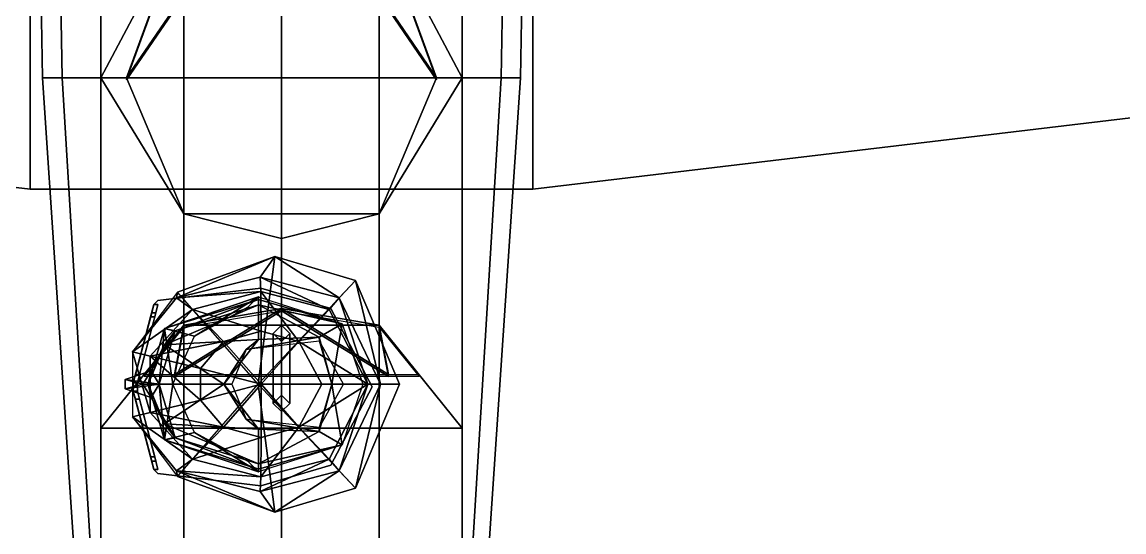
# Model space of a CAD drawing. Header units: millimetres. Extents: x -6.4 to 6.5, y -4.5 to 9.4.
# Drawn here: x -0.63 to 2.045, y -0.352 to 0.885 of the extents above; entities that cross this region are included whole.
import ezdxf

# ---------------------------------------------------------------- set-up
doc = ezdxf.new("R2010")
doc.units = ezdxf.units.MM
for name, color, linetype in [('g2', 4, 'Continuous'), ('goggles', 6, 'Continuous'), ('head', 7, 'Continuous'), ('w1', 5, 'Continuous'), ('w2', 5, 'Continuous')]:
    doc.layers.add(name, color=color, linetype=linetype)

msp = doc.modelspace()

# ---------------------------------------------------------------- linework, layer by layer
for points in [[(-0.5728, 3.05, 0.2373), (-0.62, 3.05), (-0.58, 0.75, -0.02), (-0.5328, 0.75, 0.2373)], [(-0.62, 3.05, -0.07), (-0.5728, 3.05, -0.3073), (-0.5328, 0.75, -0.2573), (-0.58, 0.75, -0.02)], [(-0.62, 3.05), (-0.62, 3.05, -0.07), (-0.58, 0.75, -0.02)], [(-0.4384, 3.05, 0.4384), (-0.5728, 3.05, 0.2373), (-0.5328, 0.75, 0.2373), (-0.4384, 0.75, 0.4384)], [(-0.5728, 3.05, -0.3073), (-0.4384, 3.05, -0.5084), (-0.4384, 0.75, -0.4584), (-0.5328, 0.75, -0.2573)], [(-0.2373, 3.05, 0.5728), (-0.4384, 3.05, 0.4384), (-0.4384, 0.75, 0.4384), (-0.2373, 1.13, 0.5728)], [(-0.4384, 3.05, -0.5084), (-0.2373, 3.05, -0.6428), (-0.2373, 0.75, -0.5928), (-0.4384, 0.75, -0.4584)], [(-0.2373, 3.05, -0.6428), (0, 3.05, -0.69), (0, 0.75, -0.64), (-0.2373, 0.75, -0.5928)], [(0, 3.05, -0.69), (0.2373, 3.05, -0.6428), (0.2373, 0.75, -0.5928), (0, 0.75, -0.64)], [(0.4384, 3.05, 0.4384), (0.2373, 3.05, 0.5728), (0.2373, 1.13, 0.5728), (0.4384, 0.75, 0.4384)], [(0.2373, 3.05, -0.6428), (0.4384, 3.05, -0.5084), (0.4384, 0.75, -0.4584), (0.2373, 0.75, -0.5928)], [(0.5728, 3.05, 0.2373), (0.4384, 3.05, 0.4384), (0.4384, 0.75, 0.4384), (0.5328, 0.75, 0.2373)], [(0.4384, 3.05, -0.5084), (0.5728, 3.05, -0.3073), (0.5328, 0.75, -0.2573), (0.4384, 0.75, -0.4584)], [(0.62, 3.05), (0.5728, 3.05, 0.2373), (0.5328, 0.75, 0.2373), (0.58, 0.75, -0.02)], [(0.5728, 3.05, -0.3073), (0.62, 3.05, -0.07), (0.58, 0.75, -0.02), (0.5328, 0.75, -0.2573)], [(0.62, 3.05, -0.07), (0.62, 3.05), (0.58, 0.75, -0.02)], [(-0.2373, 1.13, 0.5728), (-0.4384, 0.75, 0.4384), (-0.3762, 0.75, 0.48)], [(-0.2373, 1.13, 0.5728), (-0.3762, 0.75, 0.48), (-0.24, 0.95, 0.72)], [(0.2373, 1.13, 0.5728), (-0.2373, 1.13, 0.5728), (-0.3762, 0.75, 0.48), (0.3762, 0.75, 0.48)], [(-0.3762, 0.745, 0.48), (-0.2373, 1.125, 0.5728), (-0.24, 0.945, 0.72), (-0.3762, 0.745, 0.48)], [(0.4384, 0.75, 0.4384), (0.2373, 1.13, 0.5728), (0.3762, 0.75, 0.48), (0.4384, 0.75, 0.4384)], [(0.3762, 0.75, 0.48), (0.2373, 1.13, 0.5728), (0.24, 0.95, 0.72), (0.3762, 0.75, 0.48)], [(0.2373, 1.125, 0.5728), (0.3762, 0.745, 0.48), (0.24, 0.945, 0.72)], [(-0.58, 0.75, -0.02), (-0.5328, 0.75, -0.2573), (-0.4428, -0.74, -0.2073), (-0.481, -0.74, -0.02)], [(-0.5328, 0.75, 0.2373), (-0.58, 0.75, -0.02), (-0.481, -0.74, -0.02), (-0.4428, -0.74, 0.1773)], [(-0.5328, 0.75, -0.2573), (-0.4384, 0.75, -0.4584), (-0.4384, -0.74, -0.4084), (-0.4428, -0.74, -0.2073)], [(-0.4384, 0.75, 0.4384), (-0.5328, 0.75, 0.2373), (-0.4428, -0.74, 0.1773), (-0.4384, -0.74, 0.3784)], [(-0.4384, 0.75, -0.4584), (-0.2373, 0.75, -0.5928), (-0.2373, -0.74, -0.5428), (-0.4384, -0.74, -0.4084)], [(-0.2373, 0.42, 0.5595), (-0.4384, 0.75, 0.4384), (-0.4384, -0.1, 0.4042), (-0.2373, 0.15, 0.5486)], [(-0.3762, 0.75, 0.48), (-0.4384, 0.75, 0.4384), (-0.2373, 0.42, 0.5595)], [(0.3762, 0.75, 0.48), (-0.3762, 0.75, 0.48), (-0.2373, 0.42, 0.5595), (0.2373, 0.42, 0.5595)], [(-0.2373, 0.75, -0.5928), (0, 0.75, -0.64), (0, -0.74, -0.59), (-0.2373, -0.74, -0.5428)], [(0, 0.75, -0.64), (0.2373, 0.75, -0.5928), (0.2373, -0.74, -0.5428), (0, -0.74, -0.59)], [(0.2373, 0.75, -0.5928), (0.4384, 0.75, -0.4584), (0.4384, -0.74, -0.4084), (0.2373, -0.74, -0.5428)], [(0.4384, 0.75, 0.4384), (0.2373, 0.42, 0.5595), (0.2373, 0.15, 0.5486), (0.4384, -0.1, 0.4042)], [(0.2373, 0.42, 0.5595), (0.4384, 0.75, 0.4384), (0.3762, 0.75, 0.48), (0.2373, 0.42, 0.5595)], [(0.4384, 0.75, -0.4584), (0.5328, 0.75, -0.2573), (0.4428, -0.74, -0.2073), (0.4384, -0.74, -0.4084)], [(0.5328, 0.75, 0.2373), (0.4384, 0.75, 0.4384), (0.4384, -0.74, 0.3784), (0.4428, -0.74, 0.1773)], [(0.5328, 0.75, -0.2573), (0.58, 0.75, -0.02), (0.4795, -0.74, -0.02), (0.4428, -0.74, -0.2073)], [(0.58, 0.75, -0.02), (0.5328, 0.75, 0.2373), (0.4428, -0.74, 0.1773), (0.4795, -0.74, -0.02)], [(0, 0.36, 0.6043), (-0.2373, 0.42, 0.5595), (-0.2373, 0.15, 0.5486), (0, 0.19, 0.5974)], [(0, 0.36, 0.6043), (0.2373, 0.42, 0.5595), (-0.2373, 0.42, 0.5595), (0, 0.36, 0.6043)], [(0.2373, 0.42, 0.5595), (0, 0.36, 0.6043), (0, 0.19, 0.5974), (0.2373, 0.15, 0.5486)], [(0, 0.19, 0.5974), (0, 0.19, 0.5974), (-0.26, 0.03, 0.61), (0, 0.03, 0.71)], [(0, 0.19, 0.5974), (0, 0.19, 0.5974), (-0.2373, 0.15, 0.5486), (-0.26, 0.03, 0.61)], [(0.2373, 0.15, 0.5486), (0, 0.19, 0.5974), (0, 0.19, 0.5974), (-0.2373, 0.15, 0.5486)], [(0, 0.19, 0.5974), (0, 0.19, 0.5974), (0, 0.03, 0.71), (0.26, 0.03, 0.61)], [(0.2373, 0.15, 0.5486), (0.2373, 0.15, 0.5486), (0, 0.19, 0.5974), (0.26, 0.03, 0.61)], [(-0.2373, 0.145, 0.5486), (-0.2373, 0.145, 0.5486), (0, 0.185, 0.5974), (-0.26, 0.025, 0.61)], [(0, 0.185, 0.5974), (0, 0.185, 0.5974), (0, 0.025, 0.71), (-0.26, 0.025, 0.61)], [(0, 0.185, 0.5974), (0, 0.185, 0.5974), (0.2373, 0.145, 0.5486), (0.26, 0.025, 0.61)], [(0, 0.185, 0.5974), (0, 0.185, 0.5974), (0.26, 0.025, 0.61), (0, 0.025, 0.71)], [(0.4384, -0.1, 0.4042), (0.2373, 0.15, 0.5486), (-0.2373, 0.15, 0.5486), (-0.4384, -0.1, 0.4042)], [(-0.26, 0.03, 0.61), (-0.26, 0.03, 0.61), (-0.2373, 0.15, 0.5486), (-0.3338, 0.03, 0.4793)], [(-0.3338, 0.025, 0.4793), (-0.3338, 0.025, 0.4793), (-0.2373, 0.145, 0.5486), (-0.26, 0.025, 0.61)], [(0, 0.15, -0.75), (-0.02, 0.13, -0.73), (-0.02, 0.13, -0.6), (0, 0.15, -0.6199)], [(0, -0.06, -0.75), (-0.02, -0.04, -0.73), (-0.02, 0.13, -0.73), (0, 0.15, -0.75)], [(0.02, 0.13, -0.73), (0, 0.15, -0.75), (0, 0.15, -0.6199), (0.02, 0.13, -0.6)], [(0.02, -0.04, -0.73), (0, -0.06, -0.75), (0, 0.15, -0.75), (0.02, 0.13, -0.73)], [(0.3338, 0.03, 0.4793), (0.3338, 0.03, 0.4793), (0.2373, 0.15, 0.5486), (0.26, 0.03, 0.61)], [(0.26, 0.025, 0.61), (0.26, 0.025, 0.61), (0.2373, 0.145, 0.5486), (0.3338, 0.025, 0.4793)], [(-0.02, 0.13, -0.73), (0, 0.11, -0.71), (0, 0.11, -0.6185), (-0.02, 0.13, -0.6)], [(-0.02, -0.04, -0.73), (0, -0.02, -0.71), (0, 0.11, -0.71), (-0.02, 0.13, -0.73)], [(0, 0.11, -0.71), (0.02, 0.13, -0.73), (0.02, 0.13, -0.6), (0, 0.11, -0.6185)], [(0, -0.02, -0.71), (0.02, -0.04, -0.73), (0.02, 0.13, -0.73), (0, 0.11, -0.71)], [(0, -0.02, -0.71), (-0.02, -0.04, -0.73), (-0.02, -0.04, -0.6), (0, -0.02, -0.6142)], [(0.02, -0.04, -0.73), (0, -0.02, -0.71), (0, -0.02, -0.6142), (0.02, -0.04, -0.6)], [(-0.02, -0.04, -0.73), (0, -0.06, -0.75), (0, -0.06, -0.6128), (-0.02, -0.04, -0.6)], [(0, -0.06, -0.75), (0.02, -0.04, -0.73), (0.02, -0.04, -0.6), (0, -0.06, -0.6128)], [(0.4384, -0.42, 0.3913), (0.4384, -0.1, 0.4042), (-0.4384, -0.1, 0.4042), (-0.4384, -0.42, 0.3913)]]:
    msp.add_3dface(points)
at = {"layer": 'g2'}
for points in [[(0.12, -0.19, 0.27), (0.12, -0.19, 0.34), (0.22, 0, 0.34), (0.22, 0, 0.27)], [(-0.3153, -0.18, 0.24), (-0.3547, -0.03, 0.24), (-0.36, -0.01, 0.31), (-0.31, -0.2, 0.27)], [(-0.31, -0.2, 0.27), (-0.36, -0.01, 0.31), (-0.36, -0.01, 0.35), (-0.31, -0.2, 0.34)], [(-0.31, -0.2, 0.34), (-0.36, -0.01, 0.35), (-0.3547, -0.03, 0.36), (-0.3179, -0.17, 0.36)], [(-0.36, -0.01, 0.31), (-0.3547, -0.03, 0.24), (-0.3447, -0.03, 0.24), (-0.35, -0.01, 0.31)], [(-0.3547, -0.03, 0.36), (-0.36, -0.01, 0.35), (-0.35, -0.01, 0.35), (-0.3447, -0.03, 0.36)], [(-0.3547, -0.03, 0.24), (-0.3153, -0.18, 0.24), (-0.3053, -0.18, 0.24), (-0.3447, -0.03, 0.24)], [(-0.3179, -0.17, 0.36), (-0.3547, -0.03, 0.36), (-0.3447, -0.03, 0.36), (-0.3079, -0.17, 0.36)], [(-0.31, -0.2, 0.34), (-0.3179, -0.17, 0.36), (-0.3079, -0.17, 0.36), (-0.3, -0.2, 0.34)], [(-0.3153, -0.18, 0.24), (-0.31, -0.2, 0.27), (-0.3, -0.2, 0.27), (-0.3053, -0.18, 0.24)], [(-0.31, -0.2, 0.27), (-0.31, -0.2, 0.34), (-0.3, -0.2, 0.34), (-0.3, -0.2, 0.27)], [(-0.31, -0.2, 0.27), (-0.31, -0.2, 0.34), (-0.3, -0.21, 0.34), (-0.3, -0.21, 0.27)], [(-0.3, -0.21, 0.27), (-0.3, -0.21, 0.34), (-0.05, -0.24, 0.34), (-0.05, -0.24, 0.27)], [(-0.05, -0.24, 0.27), (-0.05, -0.24, 0.34), (0.12, -0.19, 0.34), (0.12, -0.19, 0.27)]]:
    msp.add_3dface(points, dxfattribs=at)
at = {"layer": 'goggles'}
for points in [[(-0.3, 0.21, 0.27), (-0.3, 0.21, 0.34), (-0.05, 0.24, 0.34), (-0.05, 0.24, 0.27)], [(-0.05, 0.24, 0.27), (-0.05, 0.24, 0.34), (0.12, 0.19, 0.34), (0.12, 0.19, 0.27)], [(-0.31, 0.2, 0.34), (-0.36, 0.01, 0.35), (-0.3547, 0.03, 0.36), (-0.3179, 0.17, 0.36)], [(-0.31, 0.2, 0.27), (-0.36, 0.01, 0.31), (-0.36, 0.01, 0.35), (-0.31, 0.2, 0.34)], [(-0.3153, 0.18, 0.24), (-0.3547, 0.03, 0.24), (-0.36, 0.01, 0.31), (-0.31, 0.2, 0.27)], [(-0.31, 0.2, 0.34), (-0.3179, 0.17, 0.36), (-0.3079, 0.17, 0.36), (-0.3, 0.2, 0.34)], [(-0.3153, 0.18, 0.24), (-0.31, 0.2, 0.27), (-0.3, 0.2, 0.27), (-0.3053, 0.18, 0.24)], [(-0.31, 0.2, 0.27), (-0.31, 0.2, 0.34), (-0.3, 0.21, 0.34), (-0.3, 0.21, 0.27)], [(-0.31, 0.2, 0.27), (-0.31, 0.2, 0.34), (-0.3, 0.2, 0.34), (-0.3, 0.2, 0.27)], [(0.12, 0.19, 0.27), (0.12, 0.19, 0.34), (0.22, 0, 0.34), (0.22, 0, 0.27)], [(-0.3547, 0.03, 0.24), (-0.3153, 0.18, 0.24), (-0.3053, 0.18, 0.24), (-0.3447, 0.03, 0.24)], [(-0.3179, 0.17, 0.36), (-0.3547, 0.03, 0.36), (-0.3447, 0.03, 0.36), (-0.3079, 0.17, 0.36)], [(-0.3547, 0.03, 0.36), (-0.36, 0.01, 0.35), (-0.35, 0.01, 0.35), (-0.3447, 0.03, 0.36)], [(-0.36, 0.01, 0.31), (-0.3547, 0.03, 0.24), (-0.3447, 0.03, 0.24), (-0.35, 0.01, 0.31)], [(-0.36, 0.01, 0.35), (-0.36, -0.01, 0.35), (-0.35, -0.01, 0.35), (-0.35, 0.01, 0.35)], [(-0.36, 0.01, 0.31), (-0.36, -0.01, 0.31), (-0.36, -0.01, 0.35), (-0.36, 0.01, 0.35)], [(-0.35, 0.01, 0.31), (-0.35, -0.01, 0.31), (-0.36, -0.01, 0.31), (-0.36, 0.01, 0.31)]]:
    msp.add_3dface(points, dxfattribs=at)
at = {"layer": 'head'}
for points in [[(-0.0161, 0.3167, 0.2057), (-0.2552, 0.2164, 0.3626), (-0.052, 0.2665, 0.3533)], [(-0.0161, 0.3167, 0.2057), (-0.2525, 0.2299, 0.3176), (-0.2552, 0.2164, 0.3626)], [(-0.0568, 0.0064, 0.5774), (-0.2525, 0.2299, 0.3176), (-0.0161, 0.3167, 0.2057)], [(-0.0161, 0.3167, 0.2057), (0.1791, 0.2585, 0.2192), (-0.0568, 0.0064, 0.5774)], [(-0.052, 0.2665, 0.3533), (0.1395, 0.2164, 0.356), (-0.0161, 0.3167, 0.2057)], [(0.1395, 0.2164, 0.356), (0.1791, 0.2585, 0.2192), (-0.0161, 0.3167, 0.2057)], [(-0.052, 0.2665, 0.3533), (-0.2552, 0.2164, 0.3626), (-0.0504, 0.2314, 0.5377)], [(-0.0568, 0.0064, 0.5774), (0.1791, 0.2585, 0.2192), (0.2867, 0.0064, 0.2182)], [(0.1157, 0.188, 0.5361), (0.1395, 0.2164, 0.356), (-0.052, 0.2665, 0.3533)], [(0.1157, 0.188, 0.5361), (-0.052, 0.2665, 0.3533), (-0.0504, 0.2314, 0.5377)], [(0.1395, 0.2164, 0.356), (0.2401, 0.0064, 0.3551), (0.1791, 0.2585, 0.2192)], [(0.1791, 0.2585, 0.2192), (0.2401, 0.0064, 0.3551), (0.2867, 0.0064, 0.2182)], [(-0.2525, 0.2299, 0.3176), (-0.362, 0.0853, 0.3706), (-0.2552, 0.2164, 0.3626)], [(-0.2552, 0.2164, 0.3626), (-0.362, 0.0853, 0.3706), (-0.2165, 0.188, 0.5392)], [(-0.0556, 0.2187, 0.3982), (-0.2844, 0.1416, 0.358), (-0.2116, 0.1235, 0.4827)], [(-0.0556, 0.212, 0.2804), (-0.2844, 0.1416, 0.358), (-0.0556, 0.2187, 0.3982)], [(-0.0504, 0.2314, 0.5377), (-0.2552, 0.2164, 0.3626), (-0.2165, 0.188, 0.5392)], [(-0.0504, 0.2314, 0.5377), (-0.2165, 0.188, 0.5392), (-0.0495, 0.1354, 0.6124)], [(-0.081, 0.194, 0.4918), (-0.0556, 0.2187, 0.3982), (-0.2116, 0.1235, 0.4827)], [(-0.0556, 0.2187, 0.3982), (0.147, 0.153, 0.2804), (-0.0556, 0.212, 0.2804)], [(0.0416, 0.1104, 0.6119), (0.1157, 0.188, 0.5361), (-0.0504, 0.2314, 0.5377)], [(0.0416, 0.1104, 0.6119), (-0.0504, 0.2314, 0.5377), (-0.0495, 0.1354, 0.6124)], [(0.2091, 0.0064, 0.5352), (0.1395, 0.2164, 0.356), (0.1157, 0.188, 0.5361)], [(0.2091, 0.0064, 0.5352), (0.2401, 0.0064, 0.3551), (0.1395, 0.2164, 0.356)], [(-0.2165, 0.188, 0.5392), (-0.362, 0.0853, 0.3706), (-0.3191, 0.0745, 0.5402)], [(-0.1406, 0.1104, 0.6129), (-0.2165, 0.188, 0.5392), (-0.3191, 0.0745, 0.5402)], [(-0.2585, 0.1364, 0.2804), (-0.2844, 0.1416, 0.358), (-0.0556, 0.212, 0.2804)], [(-0.0556, 0.1995, 0.1583), (-0.2844, 0.1022, 0.0434), (-0.2585, 0.1364, 0.2804)], [(-0.0556, 0.1154, 0.0295), (-0.2844, 0.1022, 0.0434), (-0.0556, 0.1995, 0.1583)], [(-0.0556, 0.1995, 0.1583), (-0.2585, 0.1364, 0.2804), (-0.0556, 0.212, 0.2804)], [(-0.0495, 0.1354, 0.6124), (-0.2165, 0.188, 0.5392), (-0.1406, 0.1104, 0.6129)], [(-0.0556, 0.212, 0.2804), (0.147, 0.153, 0.2804), (-0.0556, 0.1995, 0.1583)], [(0.0911, 0.1206, 0.1089), (-0.0556, 0.1154, 0.0295), (-0.0556, 0.1995, 0.1583)], [(-0.0556, 0.1995, 0.1583), (0.147, 0.153, 0.2804), (0.0911, 0.1206, 0.1089)], [(0.0416, 0.1104, 0.6119), (0.2091, 0.0064, 0.5352), (0.1157, 0.188, 0.5361)], [(-0.2642, 0.0064, 0.479), (-0.2844, 0.1416, 0.358), (-0.3237, 0.0064, 0.358)], [(-0.3237, 0.0064, 0.358), (-0.2844, 0.1416, 0.358), (-0.2975, 0.0064, 0.3187)], [(-0.2585, 0.1364, 0.2804), (-0.2844, 0.1022, 0.0434), (-0.3165, 0.0387, 0.1876)], [(-0.2585, 0.1364, 0.2804), (-0.3165, 0.0387, 0.1876), (-0.2975, 0.0064, 0.3187)], [(-0.2975, 0.0064, 0.3187), (-0.2844, 0.1416, 0.358), (-0.2585, 0.1364, 0.2804)], [(-0.2116, 0.1235, 0.4827), (-0.2844, 0.1416, 0.358), (-0.2642, 0.0064, 0.479)], [(-0.1406, 0.1104, 0.6129), (-0.0492, 0.0064, 0.6327), (-0.0495, 0.1354, 0.6124)], [(-0.0495, 0.1354, 0.6124), (-0.0492, 0.0064, 0.6327), (0.0416, 0.1104, 0.6119)], [(0.147, 0.153, 0.2804), (0.122, 0.0064, 0.1089), (0.0911, 0.1206, 0.1089)], [(0.197, 0.0064, 0.2804), (0.122, 0.0064, 0.1089), (0.147, 0.153, 0.2804)], [(-0.1406, 0.1104, 0.6129), (-0.3191, 0.0745, 0.5402), (-0.1969, 0.0448, 0.6132)], [(-0.0556, 0.1154, 0.0295), (-0.1402, 0.0064, -0.0091), (-0.2844, 0.1022, 0.0434)], [(-0.1969, 0.0448, 0.6132), (-0.0492, 0.0064, 0.6327), (-0.1406, 0.1104, 0.6129)], [(-0.0861, 0.0907, -0.0904), (-0.1402, 0.0064, -0.0091), (-0.0556, 0.1154, 0.0295)], [(-0.0861, 0.0907, -0.0904), (-0.0556, 0.1154, 0.0295), (0.0911, 0.1206, 0.1089)], [(0.0919, 0.1108, -0.0329), (-0.0861, 0.0907, -0.0904), (0.0911, 0.1206, 0.1089)], [(0.0416, 0.1104, 0.6119), (-0.0492, 0.0064, 0.6327), (0.0979, 0.0064, 0.6116)], [(0.0979, 0.0064, 0.6116), (0.2091, 0.0064, 0.5352), (0.0416, 0.1104, 0.6119)], [(0.0911, 0.1206, 0.1089), (0.122, 0.0064, 0.1089), (0.0919, 0.1108, -0.0329)], [(0.0919, 0.1108, -0.0329), (0.122, 0.0064, 0.1089), (0.1506, 0.0064, -0.0329)], [(-0.3191, 0.0745, 0.5402), (-0.362, 0.0853, 0.3706), (-0.3191, -0.0617, 0.5402)], [(-0.362, 0.0853, 0.3706), (-0.362, -0.0725, 0.3706), (-0.3191, -0.0617, 0.5402)], [(-0.3165, 0.0387, 0.1876), (-0.2844, 0.1022, 0.0434), (-0.3237, 0.0064, 0.0172)], [(-0.2844, 0.1022, 0.0434), (-0.1402, 0.0064, -0.0091), (-0.3237, 0.0064, 0.0172)], [(-0.1206, 0.0064, -0.1018), (-0.1402, 0.0064, -0.0091), (-0.0861, 0.0907, -0.0904)], [(-0.1969, 0.0448, 0.6132), (-0.3191, 0.0745, 0.5402), (-0.1969, -0.032, 0.6132)], [(-0.3191, 0.0745, 0.5402), (-0.3191, -0.0617, 0.5402), (-0.1969, -0.032, 0.6132)], [(-0.3165, 0.0387, 0.1876), (-0.3793, 0.0176, 0.2083), (-0.2975, 0.0064, 0.3187)], [(-0.3368, 0.0064, 0.1918), (-0.3793, 0.0176, 0.2083), (-0.3165, 0.0387, 0.1876)], [(-0.3165, 0.0387, 0.1876), (-0.3237, 0.0064, 0.0172), (-0.3368, 0.0064, 0.1918)], [(-0.1969, -0.032, 0.6132), (-0.0492, 0.0064, 0.6327), (-0.1969, 0.0448, 0.6132)], [(-0.3793, 0.0176, 0.2083), (-0.3793, -0.0049, 0.2083), (-0.2975, 0.0064, 0.3187)], [(-0.3793, 0.0176, 0.2083), (-0.3368, 0.0064, 0.1918), (-0.3793, -0.0049, 0.2083)], [(-0.2975, 0.0064, 0.3187), (-0.3793, -0.0049, 0.2083), (-0.3165, -0.026, 0.1876)], [(-0.3793, -0.0049, 0.2083), (-0.3368, 0.0064, 0.1918), (-0.3165, -0.026, 0.1876)], [(-0.3368, 0.0064, 0.1918), (-0.3237, 0.0064, 0.0172), (-0.3165, -0.026, 0.1876)], [(-0.2642, 0.0064, 0.479), (-0.3237, 0.0064, 0.358), (-0.2844, -0.1288, 0.358)], [(-0.3237, 0.0064, 0.0172), (-0.2844, -0.0895, 0.0434), (-0.3165, -0.026, 0.1876)], [(-0.1402, 0.0064, -0.0091), (-0.2844, -0.0895, 0.0434), (-0.3237, 0.0064, 0.0172)], [(-0.2844, -0.1288, 0.358), (-0.3237, 0.0064, 0.358), (-0.2975, 0.0064, 0.3187)], [(-0.2975, 0.0064, 0.3187), (-0.3165, -0.026, 0.1876), (-0.2585, -0.1236, 0.2804)], [(-0.2844, -0.1288, 0.358), (-0.2975, 0.0064, 0.3187), (-0.2585, -0.1236, 0.2804)], [(-0.2116, -0.1108, 0.4827), (-0.2642, 0.0064, 0.479), (-0.2844, -0.1288, 0.358)], [(-0.0556, -0.1026, 0.0295), (-0.2844, -0.0895, 0.0434), (-0.1402, 0.0064, -0.0091)], [(-0.0161, -0.3039, 0.2057), (-0.2525, -0.2171, 0.3176), (-0.0568, 0.0064, 0.5774)], [(-0.1406, -0.0976, 0.6129), (-0.0492, 0.0064, 0.6327), (-0.1969, -0.032, 0.6132)], [(-0.0495, -0.1226, 0.6124), (-0.0492, 0.0064, 0.6327), (-0.1406, -0.0976, 0.6129)], [(-0.0861, -0.0779, -0.0904), (-0.0556, -0.1026, 0.0295), (-0.1402, 0.0064, -0.0091)], [(-0.0861, -0.0779, -0.0904), (-0.1402, 0.0064, -0.0091), (-0.1206, 0.0064, -0.1018)], [(0.1791, -0.2457, 0.2192), (-0.0568, 0.0064, 0.5774), (0.2867, 0.0064, 0.2182)], [(-0.0161, -0.3039, 0.2057), (-0.0568, 0.0064, 0.5774), (0.1791, -0.2457, 0.2192)], [(0.0416, -0.0976, 0.6119), (-0.0492, 0.0064, 0.6327), (-0.0495, -0.1226, 0.6124)], [(0.0979, 0.0064, 0.6116), (-0.0492, 0.0064, 0.6327), (0.0416, -0.0976, 0.6119)], [(0.0416, -0.0976, 0.6119), (0.2091, 0.0064, 0.5352), (0.0979, 0.0064, 0.6116)], [(0.1157, -0.1752, 0.5361), (0.2091, 0.0064, 0.5352), (0.0416, -0.0976, 0.6119)], [(0.0911, -0.1079, 0.1089), (0.0919, -0.098, -0.0329), (0.122, 0.0064, 0.1089)], [(0.0911, -0.1079, 0.1089), (0.122, 0.0064, 0.1089), (0.147, -0.1402, 0.2804)], [(0.122, 0.0064, 0.1089), (0.0919, -0.098, -0.0329), (0.1506, 0.0064, -0.0329)], [(0.1157, -0.1752, 0.5361), (0.1395, -0.2036, 0.356), (0.2091, 0.0064, 0.5352)], [(0.147, -0.1402, 0.2804), (0.122, 0.0064, 0.1089), (0.197, 0.0064, 0.2804)], [(0.1395, -0.2036, 0.356), (0.2401, 0.0064, 0.3551), (0.2091, 0.0064, 0.5352)], [(0.1791, -0.2457, 0.2192), (0.2401, 0.0064, 0.3551), (0.1395, -0.2036, 0.356)], [(0.2867, 0.0064, 0.2182), (0.2401, 0.0064, 0.3551), (0.1791, -0.2457, 0.2192)], [(-0.3165, -0.026, 0.1876), (-0.2844, -0.0895, 0.0434), (-0.2585, -0.1236, 0.2804)], [(-0.1969, -0.032, 0.6132), (-0.3191, -0.0617, 0.5402), (-0.1406, -0.0976, 0.6129)], [(-0.3191, -0.0617, 0.5402), (-0.362, -0.0725, 0.3706), (-0.2165, -0.1752, 0.5392)], [(-0.362, -0.0725, 0.3706), (-0.2552, -0.2036, 0.3626), (-0.2165, -0.1752, 0.5392)], [(-0.362, -0.0725, 0.3706), (-0.2525, -0.2171, 0.3176), (-0.2552, -0.2036, 0.3626)], [(-0.3191, -0.0617, 0.5402), (-0.2165, -0.1752, 0.5392), (-0.1406, -0.0976, 0.6129)], [(0.0911, -0.1079, 0.1089), (-0.0556, -0.1026, 0.0295), (-0.0861, -0.0779, -0.0904)], [(0.0911, -0.1079, 0.1089), (-0.0861, -0.0779, -0.0904), (0.0919, -0.098, -0.0329)], [(-0.2585, -0.1236, 0.2804), (-0.2844, -0.0895, 0.0434), (-0.0556, -0.1867, 0.1583)], [(-0.0556, -0.1867, 0.1583), (-0.2844, -0.0895, 0.0434), (-0.0556, -0.1026, 0.0295)], [(-0.1406, -0.0976, 0.6129), (-0.2165, -0.1752, 0.5392), (-0.0495, -0.1226, 0.6124)], [(-0.0556, -0.1867, 0.1583), (-0.0556, -0.1026, 0.0295), (0.0911, -0.1079, 0.1089)], [(-0.0495, -0.1226, 0.6124), (-0.0504, -0.2186, 0.5377), (0.0416, -0.0976, 0.6119)], [(-0.0504, -0.2186, 0.5377), (0.1157, -0.1752, 0.5361), (0.0416, -0.0976, 0.6119)], [(-0.2116, -0.1108, 0.4827), (-0.2844, -0.1288, 0.358), (-0.0556, -0.2059, 0.3982)], [(-0.0556, -0.1992, 0.2804), (-0.2844, -0.1288, 0.358), (-0.2585, -0.1236, 0.2804)], [(-0.0556, -0.2059, 0.3982), (-0.2844, -0.1288, 0.358), (-0.0556, -0.1992, 0.2804)], [(-0.0556, -0.1867, 0.1583), (-0.0556, -0.1992, 0.2804), (-0.2585, -0.1236, 0.2804)], [(-0.2165, -0.1752, 0.5392), (-0.0504, -0.2186, 0.5377), (-0.0495, -0.1226, 0.6124)], [(-0.081, -0.1812, 0.4918), (-0.2116, -0.1108, 0.4827), (-0.0556, -0.2059, 0.3982)], [(0.0911, -0.1079, 0.1089), (0.147, -0.1402, 0.2804), (-0.0556, -0.1867, 0.1583)], [(-0.0556, -0.1867, 0.1583), (0.147, -0.1402, 0.2804), (-0.0556, -0.1992, 0.2804)], [(-0.0556, -0.1992, 0.2804), (0.147, -0.1402, 0.2804), (-0.0556, -0.2059, 0.3982)], [(-0.2165, -0.1752, 0.5392), (-0.2552, -0.2036, 0.3626), (-0.0504, -0.2186, 0.5377)], [(-0.0504, -0.2186, 0.5377), (-0.052, -0.2537, 0.3533), (0.1157, -0.1752, 0.5361)], [(-0.052, -0.2537, 0.3533), (0.1395, -0.2036, 0.356), (0.1157, -0.1752, 0.5361)], [(-0.2552, -0.2036, 0.3626), (-0.052, -0.2537, 0.3533), (-0.0504, -0.2186, 0.5377)], [(-0.2525, -0.2171, 0.3176), (-0.0161, -0.3039, 0.2057), (-0.2552, -0.2036, 0.3626)], [(-0.2552, -0.2036, 0.3626), (-0.0161, -0.3039, 0.2057), (-0.052, -0.2537, 0.3533)], [(-0.0161, -0.3039, 0.2057), (0.1395, -0.2036, 0.356), (-0.052, -0.2537, 0.3533)], [(-0.0161, -0.3039, 0.2057), (0.1791, -0.2457, 0.2192), (0.1395, -0.2036, 0.356)]]:
    msp.add_3dface(points, dxfattribs=at)
at = {"layer": 'w1'}
for points in [[(0.61, 2.08, -0.53), (0.61, 0.48, -0.53), (0, 0.48, -0.53), (0, 2.08, -0.53)], [(0, 2.08, -0.53), (0, 0.48, -0.53), (0, 0.92, -0.4), (0, 2.02, -0.4)], [(0, 0.48, -0.53), (0.61, 0.48, -0.53), (0.61, 2.08, -0.53), (0, 2.08, -0.53)], [(0, 2.02, -0.65), (0, 0.92, -0.65), (0, 0.48, -0.53), (0, 2.08, -0.53)], [(0.61, 2.02, -0.4), (0.61, 0.92, -0.4), (0.61, 0.48, -0.53), (0.61, 2.08, -0.53)], [(3.88, 2, -0.45), (3.88, 0.87, -0.45), (0.61, 0.48, -0.53), (0.61, 2.08, -0.53)], [(0.61, 2.08, -0.53), (0.61, 0.48, -0.53), (0.61, 0.92, -0.4), (0.61, 2.02, -0.4)], [(0.61, 0.48, -0.53), (3.88, 0.87, -0.45), (3.88, 2, -0.45), (0.61, 2.08, -0.53)], [(0.61, 2.08, -0.53), (0.61, 0.48, -0.53), (0.61, 0.92, -0.65), (0.61, 2.02, -0.65)], [(0.61, 2.02, -0.65), (0.61, 0.92, -0.65), (0.61, 0.48, -0.53), (0.61, 2.08, -0.53)], [(0.61, 0.48, -0.53), (3.88, 0.87, -0.45), (3.88, 1.17, -0.39), (0.61, 0.92, -0.4)], [(0.61, 0.92, -0.65), (3.88, 1.17, -0.52), (3.88, 0.87, -0.45), (0.61, 0.48, -0.53)], [(0, 0.48, -0.53), (0.61, 0.48, -0.53), (0.61, 0.92, -0.4), (0, 0.92, -0.4)], [(0, 0.92, -0.65), (0.61, 0.92, -0.65), (0.61, 0.48, -0.53), (0, 0.48, -0.53)]]:
    msp.add_3dface(points, dxfattribs=at)
at = {"layer": 'w2'}
for points in [[(-0.61, 0.48, -0.53), (-3.88, 0.87, -0.45), (-3.88, 2, -0.45), (-0.61, 2.08, -0.53)], [(-3.88, 2, -0.45), (-3.88, 0.87, -0.45), (-0.61, 0.48, -0.53), (-0.61, 2.08, -0.53)], [(-0.61, 2.02, -0.65), (-0.61, 0.92, -0.65), (-0.61, 0.48, -0.53), (-0.61, 2.08, -0.53)], [(-0.61, 2.08, -0.53), (-0.61, 0.48, -0.53), (-0.61, 0.92, -0.65), (-0.61, 2.02, -0.65)], [(0, 0.48, -0.53), (-0.61, 0.48, -0.53), (-0.61, 2.08, -0.53), (0, 2.08, -0.53)], [(-0.61, 2.08, -0.53), (-0.61, 0.48, -0.53), (-0.61, 0.92, -0.4), (-0.61, 2.02, -0.4)], [(-0.61, 2.02, -0.4), (-0.61, 0.92, -0.4), (-0.61, 0.48, -0.53), (-0.61, 2.08, -0.53)], [(-0.61, 2.08, -0.53), (-0.61, 0.48, -0.53), (0, 0.48, -0.53), (0, 2.08, -0.53)], [(0, 2.02, -0.65), (0, 0.92, -0.65), (0, 0.48, -0.53), (0, 2.08, -0.53)], [(0, 2.08, -0.53), (0, 0.48, -0.53), (0, 0.92, -0.4), (0, 2.02, -0.4)], [(-0.61, 0.92, -0.65), (-3.88, 1.17, -0.52), (-3.88, 0.87, -0.45), (-0.61, 0.48, -0.53)], [(-0.61, 0.48, -0.53), (-3.88, 0.87, -0.45), (-3.88, 1.17, -0.39), (-0.61, 0.92, -0.4)], [(0, 0.92, -0.65), (-0.61, 0.92, -0.65), (-0.61, 0.48, -0.53), (0, 0.48, -0.53)], [(0, 0.48, -0.53), (-0.61, 0.48, -0.53), (-0.61, 0.92, -0.4), (0, 0.92, -0.4)]]:
    msp.add_3dface(points, dxfattribs=at)

doc.saveas('drawing.dxf')
